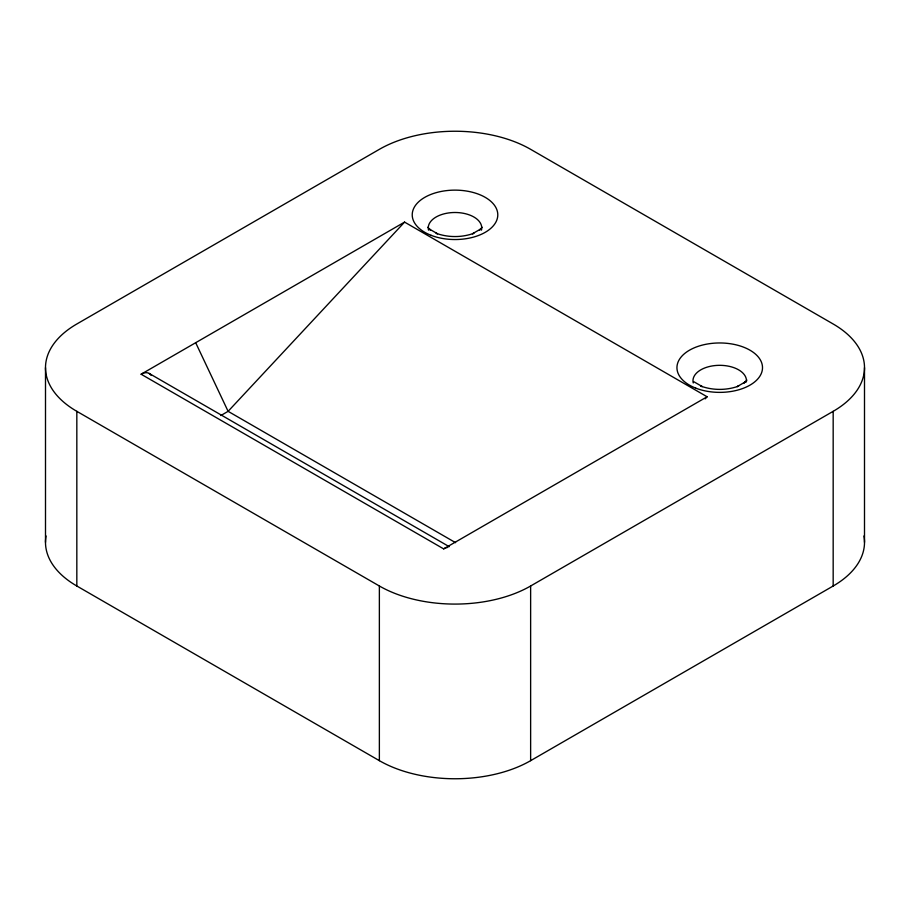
<?xml version="1.0" encoding="UTF-8"?>
<svg xmlns="http://www.w3.org/2000/svg" width="910" height="910" viewBox="0 0 910 910"><rect width="100%" height="100%" fill="white"/><g stroke="black" fill="none" stroke-linecap="round" stroke-linejoin="round"><path stroke-width="1.36" d="M482.118 227.25L479.411 230.173L481.14 228.751L472.472 233.756L473.894 233.29C461.802 237.646 448.198 237.646 436.106 233.29L437.528 233.756L428.86 228.751L430.589 230.173L427.882 227.25M746.837 380.084L744.13 383.008L745.859 381.586L737.191 386.591L738.613 386.124C726.521 390.481 712.917 390.481 700.825 386.124L702.258 386.591L693.579 381.586M705.17 398.853L707.115 396.771L404.575 222.108L228.103 411.331L220.823 415.54M447.834 547.388A16.05 9.259 -60 0 0 443.659 548.878L141.118 374.215L404.575 222.108M443.659 548.878L707.115 396.771M76.827 411.331L379.368 585.994A106.959 61.755 0 0 0 530.632 585.994L833.173 411.331A106.959 61.755 0 0 0 833.173 323.994L530.632 149.331A106.959 61.755 0 0 0 379.368 149.331L76.827 323.994A106.959 61.755 0 0 0 76.827 411.331L76.827 586.006L379.368 760.669A106.959 61.755 0 0 0 530.632 760.669L833.173 586.006A106.959 61.755 0 0 0 863.931 535.956M455.614 542.69L228.103 411.331L195.684 342.717M149.138 373.418L449.221 546.671M864.5 367.663L864.5 542.337M833.173 411.331L833.173 586.006M530.632 585.994L530.632 760.669M379.368 585.994L379.368 760.669M45.5 367.663L45.5 542.337M76.827 586.006A106.959 61.755 0 0 1 46.069 535.956M141.118 374.215A16.05 9.259 -60 0 1 151.196 375.477M693.249 382.962A26.743 15.436 0 0 1 718.764 365.331A26.743 15.436 0 0 1 746.393 381.87M428.53 230.128A26.743 15.436 0 0 1 455 212.496A26.743 15.436 0 0 1 481.47 230.128M695.74 388.126A42.781 24.706 0 0 0 762.398 369.426A42.781 24.706 0 0 0 701.03 345.447A42.781 24.706 0 0 0 695.74 388.126M431.022 235.292A42.781 24.706 0 0 0 497.679 216.591A42.781 24.706 0 0 0 436.311 192.613A42.781 24.706 0 0 0 431.022 235.292"/></g></svg>
